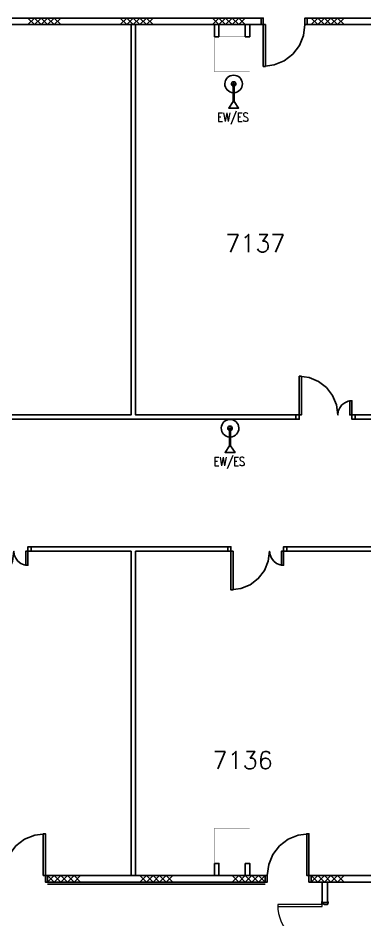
# Model space of a CAD drawing. Header units: millimetres. Extents: x -68474 to 336725, y -113450 to 40976.
# Drawn here: x 151125 to 159025, y -40687 to -20175 of the extents above; entities that cross this region are included whole.
import ezdxf

# ---------------------------------------------------------------- set-up
doc = ezdxf.new("R2010")
doc.units = ezdxf.units.MM
doc.header["$LTSCALE"] = 900
for name, color, linetype, lineweight in [('A-DETL-GENF', 92, 'Continuous', 15), ('A-DOOR', 31, 'Continuous', 15), ('I-WALL', 2, 'Continuous', 15)]:
    doc.layers.add(name, color=color, linetype=linetype, lineweight=lineweight)
for name, color, linetype in [('s5152a$0$17', 14, 'Continuous'), ('s5152a$0$20', 7, 'Continuous'), ('s5152a$0$22', 7, 'Continuous'), ('s5152a$0$23', 7, 'Continuous'), ('s5152a$0$30', 7, 'Continuous'), ('s5152a$0$41', 7, 'Continuous'), ('s5152a$0$56', 7, 'Continuous'), ('s5152a$0$6', 7, 'Continuous'), ('s5152a$0$ROOM-NO', 4, 'Continuous')]:
    doc.layers.add(name, color=color, linetype=linetype)
doc.styles.add('s5152a$0$STANDARD', font='SIMPLEX')

# ---------------------------------------------------------------- blocks, each defined once
blk = doc.blocks.new('s5152a$0$CHAT15')
at = {"layer": 's5152a$0$22', "color": 14, "linetype": 'Continuous'}
for points in [[(0, 0), (0.15, 0.15), (0.3, 0), (0.45, 0.15), (0.6, 0), (0.75, 0.15)], [(0, 0.15), (0.15, 0), (0.3, 0.15), (0.45, 0), (0.6, 0.15), (0.75, 0)]]:
    blk.add_lwpolyline(points, dxfattribs=at)
blk = doc.blocks.new('s5152a$0$EW$ES')
at = {"layer": 's5152a$0$56', "color": 10, "linetype": 'Continuous'}
blk.add_lwpolyline([(-0.0125, 0), (-0.0125, -0.4), (0.0125, -0.4), (0.0125, 0)], dxfattribs=at)
blk.add_lwpolyline([(-0.0125, -0.4), (-0.1125, -0.55), (0.1125, -0.55), (0.0125, -0.4)], close=True, dxfattribs=at)
for radius, start, end in [(0.2, 273.58332, 266.41668), (0.05, 284.47751, 255.52249), (0.0125, 0, 180)]:
    blk.add_arc((0, 0), radius, start, end, dxfattribs=at)
at = {"layer": 's5152a$0$56', "color": 10, "linetype": 'Continuous', "style": 's5152a$0$STANDARD', "width": 0.8}
blk.add_text('EW/ES', height=0.2, dxfattribs=at).set_placement((-0.371, -0.854))
blk = doc.blocks.new('s5152a$0$D28')
at = {"layer": 's5152a$0$30', "color": 14, "linetype": 'Continuous'}
blk.add_lwpolyline([(1, 0.15), (1.05, 0.15), (1.05, 0), (1, 0), (1, 0.15), (0.9676, 0.3959), (0.8727, 0.625), (0.7217, 0.8217), (0.525, 0.9727), (0.2959, 1.0676), (0.05, 1.1), (0.05, 0), (0, 0), (0, 0.15), (0.1, 0.15), (0.1, 1.1), (0.05, 1.1)], dxfattribs=at)
blk = doc.blocks.new('s5152a$0$D37')
at = {"layer": 's5152a$0$41', "color": 14, "linetype": 'Continuous'}
blk.add_lwpolyline([(1.273, 0.42), (1.223, 0.42), (1.223, 0.1), (1.346, 0.1), (1.346, 0), (1.273, 0), (1.273, 0.42), (1.1903, 0.409), (1.1131, 0.3771), (1.0468, 0.3263), (0.9959, 0.26), (0.9639, 0.1828), (0.953, 0.1), (0.923, 0.3278), (0.8351, 0.54), (0.6953, 0.7223), (0.513, 0.8621), (0.3008, 0.95), (0.073, 0.98), (0.073, 0), (0, 0), (0, 0.1), (0.123, 0.1), (0.123, 0.98), (0.073, 0.98)], dxfattribs=at)
blk = doc.blocks.new('A-Generic-Doorset-Double_Internal-RyderBP - Type 04 - 2110 x 2100mm _ L20_TBC _ GRP Leaf _ Stainless Steel Frame _ dB-5457738-Level 7 - Proposed Works_GBP Submission 1')
at = {"layer": 'A-DETL-GENF'}
for p, q in [((-971, 1072), (-1015, 1072)), ((-1015, 1072), (-1015, 60)), ((-971, 60), (-971, 1072)), ((1013.5, 1072), (969.5, 1072)), ((969.5, 1072), (969.5, 60)), ((1013.5, 60), (1013.5, 1072)), ((-1077, 60), (-1077, 71)), ((-1067, 60), (-1077, 60)), ((-1074, 74), (-1038, 74)), ((-1067, 62), (-1067, 60)), ((-1057, 62), (-1067, 62)), ((-1057, 60), (-1057, 62)), ((-1035, 60), (-1057, 60)), ((-1035, 71), (-1035, 60)), ((-1015, 60), (-971, 60)), ((969.5, 60), (1013.5, 60)), ((1035, 71), (1035, 60)), ((1035, 60), (1057, 60)), ((1074, 74), (1038, 74)), ((1057, 62), (1067, 62)), ((1057, 60), (1057, 62)), ((1067, 62), (1067, 60)), ((1067, 60), (1077, 60)), ((1077, 60), (1077, 71)), ((-1067, -60), (-1077, -60)), ((-1077, -60), (-1077, -71)), ((-1074, -74), (-1038, -74)), ((-1067, -62), (-1067, -60)), ((-1057, -62), (-1067, -62)), ((-1057, -60), (-1057, -62)), ((-1035, -60), (-1057, -60)), ((-1035, -71), (-1035, -60)), ((1035, -60), (1057, -60)), ((1035, -71), (1035, -60)), ((1074, -74), (1038, -74)), ((1057, -60), (1057, -62)), ((1057, -62), (1067, -62)), ((1067, -60), (1077, -60)), ((1067, -62), (1067, -60)), ((1077, -60), (1077, -71))]:
    blk.add_line(p, q, dxfattribs=at)
for centre, radius, start, end in [((-1015, 60), 1012, 0, 90), ((1013.5, 60), 1012, 90, 180), ((-1074, 71), 3, 90, 180), ((-1038, 71), 3, 0, 90), ((1038, 71), 3, 90, 180), ((1074, 71), 3, 0, 90), ((-1074, -71), 3, 180, 270), ((-1038, -71), 3, 270, 0), ((1038, -71), 3, 180, 270), ((1074, -71), 3, 270, 0)]:
    blk.add_arc(centre, radius, start, end, dxfattribs=at)
at = {"layer": 'A-DOOR'}
for p, q in [((-1016.5, 60), (-1055, 60)), ((-1048, 60), (-1048, -60)), ((-1016.5, 13), (-1016.5, 60)), ((-1004.5, 13), (-1016.5, 13)), ((-1004.5, -60), (-1004.5, 13)), ((1004.5, 13), (1016.5, 13)), ((1004.5, -60), (1004.5, 13)), ((1016.5, 60), (1055, 60)), ((1016.5, 13), (1016.5, 60)), ((1048, 60), (1048, -60)), ((-1055, -60), (-1004.5, -60)), ((1055, -60), (1004.5, -60))]:
    blk.add_line(p, q, dxfattribs=at)

msp = doc.modelspace()

# ---------------------------------------------------------------- linework, layer by layer
at = {"layer": 'I-WALL', "lineweight": 25}
for p, q in [((158050, -39825), (158050, -40292.47038)), ((158170, -40292.47038), (158170, -39825)), ((158050, -40292.47038), (158170, -40292.47038))]:
    msp.add_line(p, q, dxfattribs=at)
at = {"layer": 's5152a$0$17', "color": 14, "linetype": 'Continuous'}
for p, q in [((158800, -29300), (158800, -29200)), ((158800, -29200), (162700, -29200)), ((162893, -29300), (158800, -29300)), ((157246, -32300), (157246, -32200)), ((157246, -32200), (164510, -32200)), ((159700, -32300), (157246, -32300))]:
    msp.add_line(p, q, dxfattribs=at)
for points in [[(149800, -29300), (157454, -29300), (157454, -29200), (153800, -29200), (153800, -20325), (153700, -20325), (153700, -29200), (149800, -29200)], [(155700, -20600), (155600, -20600), (155600, -20325), (155700, -20325)], [(156400, -20600), (156300, -20600), (156300, -20325), (156400, -20325)], [(151423, -32200), (155900, -32200), (155900, -32300), (153800, -32300), (153800, -39675), (153700, -39675), (153700, -32300), (151423, -32300)], [(155600, -39400), (155700, -39400), (155700, -39675), (155600, -39675)], [(156300, -39400), (156400, -39400), (156400, -39675), (156300, -39675)]]:
    msp.add_lwpolyline(points, close=True, dxfattribs=at)
at = {"layer": 's5152a$0$20', "color": 14, "linetype": 'Continuous'}
for points in [[(156659, -20175), (149498, -20175), (149498, -20325), (156659, -20325)], [(166244.87522, -20175), (157709, -20175), (157709, -20325), (166244.87522, -20325)], [(151800, -39675), (156750, -39675), (156750, -39825), (151800, -39825)]]:
    msp.add_lwpolyline(points, close=True, dxfattribs=at)
msp.add_lwpolyline([(159800, -39825), (157800, -39825), (157800, -39675), (159800, -39675)], dxfattribs=at)
at = {"layer": 's5152a$0$23', "color": 8, "linetype": 'Continuous'}
msp.add_line((151800, -39875), (156750, -39875), dxfattribs=at)
at = {"layer": 's5152a$0$6', "color": 3, "linetype": 'Continuous', "const_width": 5}
for points in [[(156400, -21400), (155600, -21400), (155600, -20600), (156400, -20600)], [(156400, -39400), (155600, -39400), (155600, -38600), (156400, -38600)]]:
    msp.add_lwpolyline(points, close=True, dxfattribs=at)

# ---------------------------------------------------------------- block references
at = {"xscale": 999.9979999999999, "zscale": 1000}
for name, p, yscale in [('s5152a$0$CHAT15', (151350, -20325), 999.9979999999999), ('s5152a$0$CHAT15', (153450, -20325), 999.9979999999999), ('s5152a$0$CHAT15', (155550, -20325), 999.9979999999999), ('s5152a$0$D28', (156659, -20175), -999.9979999999999), ('s5152a$0$CHAT15', (157800, -20325), 999.9979999999999), ('s5152a$0$EW$ES', (156034.3, -21674.2), 999.9979999999999), ('s5152a$0$D37', (157454, -29300), 999.9979999999999), ('s5152a$0$EW$ES', (155953, -29504.3), 999.9979999999999), ('s5152a$0$D37', (150077, -32200), -999.9979999999999), ('s5152a$0$D37', (155900, -32200), -999.9979999999999), ('s5152a$0$CHAT15', (151800, -39825), 999.9979999999999), ('s5152a$0$CHAT15', (153900, -39825), 999.9979999999999), ('s5152a$0$CHAT15', (157800, -39825), 999.9979999999999)]:
    msp.add_blockref(name, p, dxfattribs=dict(at, yscale=yscale))
at = {"xscale": 999.9979999999999, "zscale": 1000, "rotation": 180}
for name, p, yscale in [('s5152a$0$D28', (151800, -39825), -999.9979999999999), ('s5152a$0$D28', (157800, -39825), -999.9979999999999), ('s5152a$0$CHAT15', (156750, -39675), 999.9979999999999)]:
    msp.add_blockref(name, p, dxfattribs=dict(at, yscale=yscale))
at = {"layer": 'A-DOOR', "rotation": 90}
msp.add_blockref('A-Generic-Doorset-Double_Internal-RyderBP - Type 04 - 2110 x 2100mm _ L20_TBC _ GRP Leaf _ Stainless Steel Frame _ dB-5457738-Level 7 - Proposed Works_GBP Submission 1', (158110, -41347.47038), dxfattribs=at)

# ---------------------------------------------------------------- texts
at = {"layer": 's5152a$0$ROOM-NO', "style": 's5152a$0$STANDARD'}
for s, p in [('7137', (155842.51455, -25497.10851)), ('7136', (155553.73028, -37252.07072))]:
    msp.add_text(s, height=400, dxfattribs=at).set_placement(p)

doc.saveas('drawing.dxf')
